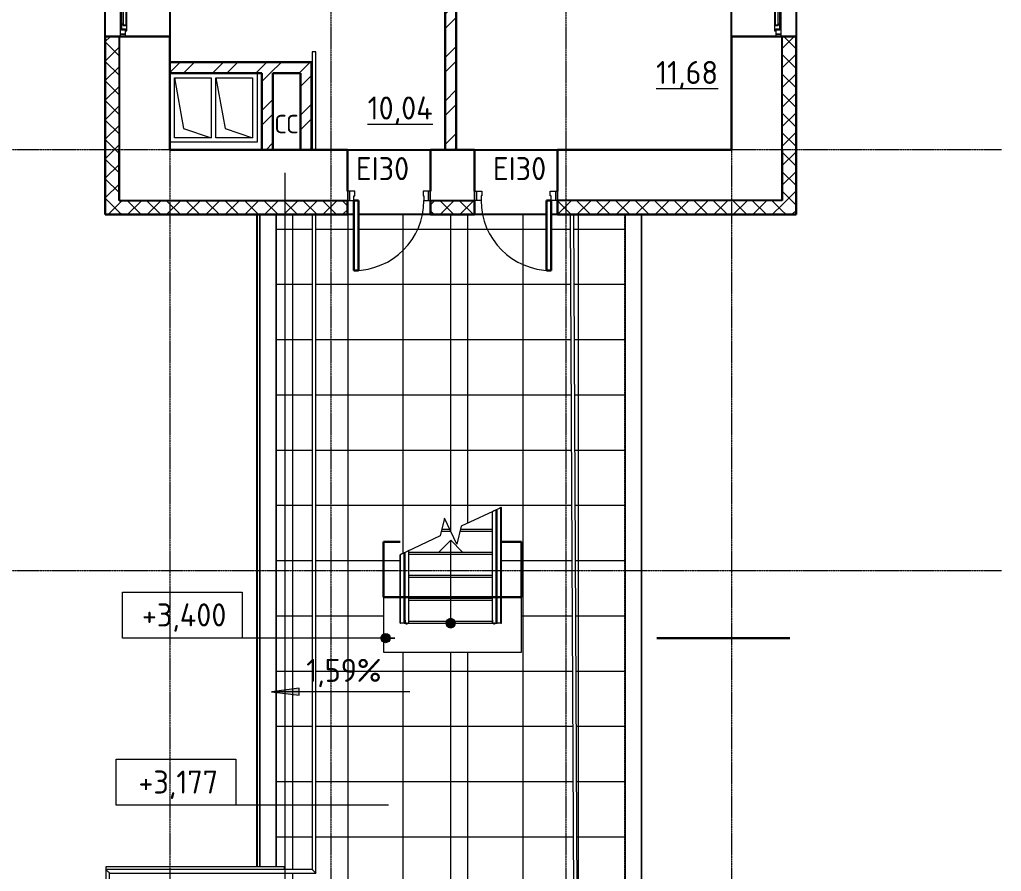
# Model space of a CAD drawing. Header units: millimetres. Extents: x -695119 to 412940, y -249585 to 622758.
# Drawn here: x 87001 to 97660, y 539993 to 549242 of the extents above; entities that cross this region are included whole.
import ezdxf

# ---------------------------------------------------------------- set-up
doc = ezdxf.new("R2010")
doc.units = ezdxf.units.MM
doc.linetypes.add('ADSK_Линия сетки', pattern=[25, 20, -2.5, 0, -2.5])
for name, color, linetype, lineweight in [('Балясины', 7, 'Continuous', 9), ('Высотные отметки', 7, 'Continuous', 9), ('Двери', 8, 'Continuous', 9), ('Желоба', 8, 'Continuous', 9), ('Каркас_Импост', 8, 'Continuous', 9), ('Крыши', 7, 'Continuous', 9), ('Лестницы', 8, 'Continuous', 9), ('Линии', 7, 'Continuous', 9), ('Марки помещений', 8, 'Continuous', 20), ('Монтажный зазор', 8, 'Continuous', 9), ('Ограждение', 8, 'Continuous', 9), ('Окна', 252, 'Continuous', 9), ('Оси', 252, 'Continuous', 9), ('Остекление', 8, 'Continuous', 9), ('Панель', 252, 'Continuous', 30), ('Перекрытия', 7, 'Continuous', 18), ('Поручни', 8, 'Continuous', 9), ('Стены разрез', 7, 'Continuous', 30), ('Стены штриховка', 7, 'Continuous', 9), ('Стрелки вверх', 7, 'Continuous', 18), ('Текстовые примечания', 7, 'Continuous', 9), ('Типовые аннотации', 8, 'Continuous', 18), ('Тонкие линии', 7, 'Continuous', 18), ('Уклоны в точках', 7, 'Continuous', 9), ('Штриховка поверхностей', 7, 'Continuous', 9)]:
    doc.layers.add(name, color=color, linetype=linetype, lineweight=lineweight)
doc.layers.add('Стены', color=194, linetype='Continuous')
doc.styles.add('GOST Common_1', font='', dxfattribs={"height": 250})
doc.styles.add('GOST Common_3', font='', dxfattribs={"height": 3.5})
doc.styles.get('GOST Common_1').set_extended_font_data('GOST type B')
doc.styles.get('GOST Common_3').set_extended_font_data('GOST type B')
pattern_1 = [(45, (91217.38, 536167.97), (-235.732, 235.732), []), (45, (91374.53, 536167.97), (-235.732, 235.732), [])]
pattern_2 = [(0, (91217.38, 536167.97), (406.4, 101.6), [33.528, -271.272, 33.528, -271.272, -1625.6]), (0, (91217.38, 536167.97), (406.4, 101.6), [-609.6, 33.528, -576.072, 33.528, -271.272, -711.2]), (0, (91217.38, 536167.97), (406.4, 101.6), [-1524, 33.528, -169.672, 33.528, -474.472]), (120, (91369.78, 536218.77), (-291.1882, 301.1527), [33.528, -271.272, 33.528, -271.272, -1625.6]), (120, (91369.78, 536218.77), (-291.1882, 301.1527), [-609.6, 33.528, -576.072, 33.528, -271.272, -711.2]), (120, (91369.78, 536218.77), (-291.1882, 301.1527), [-1524, 33.528, -169.672, 33.528, -474.472]), (240, (91420.58, 536421.97), (-115.2118, -402.7527), [33.528, -271.272, 33.528, -271.272, -1625.6]), (240, (91420.58, 536421.97), (-115.2118, -402.7527), [-609.6, 33.528, -576.072, 33.528, -271.272, -711.2]), (240, (91420.58, 536421.97), (-115.2118, -402.7527), [-1524, 33.528, -169.672, 33.528, -474.472])]
pattern_3 = [(45, (91217.38, 536167.97), (-106.066, 106.066), []), (135, (91217.38, 536167.97), (-106.066, -106.066), [])]

# ---------------------------------------------------------------- blocks, each defined once
blk = doc.blocks.new('BIMLIB_Окно_Двустворчатое_VEKA_ГОСТ30674 - Ж_ОК-12_1600х1330-3838435-План 2 этажа смеж')
at = {"layer": 'Каркас_Импост', "lineweight": 18}
for p, q in [((-581, 265), (-640, 265)), ((-640, 265), (-640, 207)), ((-594, 207), (-594, 248)), ((-594, 248), (-582, 248)), ((-582, 248), (-582, 207)), ((-532, 248), (-582, 248)), ((-576, 248), (-581, 265)), ((-545, 199), (-545, 231)), ((-545, 231), (-527, 231)), ((-527, 231), (-532, 248)), ((-85, 248), (-90, 231)), ((-90, 231), (-72, 231)), ((-35, 248), (-85, 248)), ((-72, 231), (-72, 199)), ((-36, 265), (-41, 248)), ((36, 265), (-36, 265)), ((-35, 207), (-35, 248)), ((-35, 248), (-23, 248)), ((-23, 248), (-23, 207)), ((23, 207), (23, 248)), ((23, 248), (35, 248)), ((35, 248), (35, 207)), ((85, 248), (35, 248)), ((41, 248), (36, 265)), ((72, 199), (72, 231)), ((72, 231), (90, 231)), ((90, 231), (85, 248)), ((532, 248), (527, 231)), ((527, 231), (545, 231)), ((582, 248), (532, 248)), ((545, 231), (545, 199)), ((581, 265), (576, 248)), ((640, 265), (581, 265)), ((582, 207), (582, 248)), ((582, 248), (594, 248)), ((594, 248), (594, 207)), ((640, 207), (640, 265)), ((-640, 207), (-602, 207)), ((-582, 207), (-602, 207)), ((-602, 207), (-602, 190)), ((-602, 190), (-546, 190)), ((-546, 190), (-545, 191)), ((-527, 199), (-545, 199)), ((-545, 191), (-544, 190)), ((-544, 190), (-529, 190)), ((-529, 190), (-527, 199)), ((-72, 199), (-90, 199)), ((-90, 199), (-88, 190)), ((-88, 190), (-73, 190)), ((-73, 190), (-72, 191)), ((-72, 191), (-71, 190)), ((-71, 190), (-15, 190)), ((-15, 207), (-35, 207)), ((-15, 190), (-15, 207)), ((-15, 207), (15, 207)), ((35, 207), (15, 207)), ((15, 207), (15, 190)), ((15, 190), (71, 190)), ((71, 190), (72, 191)), ((90, 199), (72, 199)), ((72, 191), (73, 190)), ((73, 190), (88, 190)), ((88, 190), (90, 199)), ((545, 199), (527, 199)), ((527, 199), (529, 190)), ((529, 190), (544, 190)), ((544, 190), (545, 191)), ((545, 191), (546, 190)), ((546, 190), (602, 190)), ((602, 207), (582, 207)), ((602, 190), (602, 207)), ((602, 207), (640, 207))]:
    blk.add_line(p, q, dxfattribs=at)
at = {"layer": 'Каркас_Импост'}
for p, q in [((-36, 265), (-581, 265)), ((-85, 248), (-532, 248)), ((581, 265), (36, 265)), ((532, 248), (85, 248)), ((-546, 190), (-544, 190)), ((-529, 190), (-88, 190)), ((-73, 190), (-71, 190)), ((71, 190), (73, 190)), ((88, 190), (529, 190)), ((544, 190), (546, 190))]:
    blk.add_line(p, q, dxfattribs=at)
at = {"layer": 'Окна'}
for p, q in [((-640, 265), (-665, 265)), ((-640, 207), (-640, 265)), ((665, 265), (640, 265)), ((640, 265), (640, 207)), ((-665, 207), (-640, 207)), ((640, 207), (665, 207))]:
    blk.add_line(p, q, dxfattribs=at)
at = {"layer": 'Остекление'}
for p, q in [((-542, 231), (-545, 231)), ((-545, 231), (-545, 199)), ((-75, 231), (-542, 231)), ((-542, 231), (-542, 199)), ((-542, 199), (-542, 231)), ((-75, 199), (-75, 231)), ((-75, 231), (-75, 199)), ((-72, 231), (-75, 231)), ((-72, 199), (-72, 231)), ((75, 231), (72, 231)), ((72, 231), (72, 199)), ((542, 231), (75, 231)), ((75, 231), (75, 199)), ((75, 199), (75, 231)), ((542, 199), (542, 231)), ((542, 231), (542, 199)), ((545, 231), (542, 231)), ((545, 199), (545, 231)), ((-545, 199), (-542, 199)), ((-542, 199), (-75, 199)), ((-75, 199), (-72, 199)), ((72, 199), (75, 199)), ((75, 199), (542, 199)), ((542, 199), (545, 199))]:
    blk.add_line(p, q, dxfattribs=at)
blk = doc.blocks.new('AC_Дверь_Однопольная_Деревянная - Ш_900х2400h Л-1452977-План 2 этажа смеж')
at = {"layer": 'Каркас_Импост'}
for p, q in [((-380, 275), (-430, 275)), ((-430, 275), (-430, 175)), ((-380, 225), (-380, 275)), ((-370, 225), (-380, 225)), ((-370, 175), (-370, 225)), ((380, 225), (370, 225)), ((370, 225), (370, 175)), ((430, 275), (380, 275)), ((380, 275), (380, 225)), ((430, 175), (430, 275)), ((-430, 175), (-370, 175)), ((370, 175), (430, 175))]:
    blk.add_line(p, q, dxfattribs=at)
at = {"layer": 'Монтажный зазор'}
for p, q in [((-430, 275), (-450, 275)), ((-450, 275), (-450, 175)), ((-430, 175), (-430, 275)), ((450, 275), (430, 275)), ((430, 275), (430, 175)), ((450, 175), (450, 275)), ((-450, 175), (-430, 175)), ((430, 175), (450, 175))]:
    blk.add_line(p, q, dxfattribs=at)
at = {"layer": 'Панель'}
for p, q in [((380, 1035), (330, 1035)), ((330, 1035), (330, 275)), ((380, 275), (380, 1035)), ((330, 275), (380, 275))]:
    blk.add_line(p, q, dxfattribs=at)
at = {"layer": 'Панель', "lineweight": 9}
blk.add_arc((380, 275), 760, 90, 180, dxfattribs=at)
blk = doc.blocks.new('AC_Дверь_Однопольная_Деревянная - Ш_900х2400h Пр-1453078-План 2 этажа смеж')
at = {"layer": 'Каркас_Импост'}
for p, q in [((-430, 275), (-380, 275)), ((-430, 175), (-430, 275)), ((-380, 275), (-380, 225)), ((-380, 225), (-370, 225)), ((-370, 225), (-370, 175)), ((370, 225), (380, 225)), ((370, 175), (370, 225)), ((380, 275), (430, 275)), ((380, 225), (380, 275)), ((430, 275), (430, 175)), ((-370, 175), (-430, 175)), ((430, 175), (370, 175))]:
    blk.add_line(p, q, dxfattribs=at)
at = {"layer": 'Монтажный зазор'}
for p, q in [((-450, 275), (-430, 275)), ((-450, 175), (-450, 275)), ((-430, 275), (-430, 175)), ((430, 275), (450, 275)), ((430, 175), (430, 275)), ((450, 275), (450, 175)), ((-430, 175), (-450, 175)), ((450, 175), (430, 175))]:
    blk.add_line(p, q, dxfattribs=at)
at = {"layer": 'Панель'}
for p, q in [((-380, 1035), (-330, 1035)), ((-380, 275), (-380, 1035)), ((-330, 1035), (-330, 275)), ((-330, 275), (-380, 275))]:
    blk.add_line(p, q, dxfattribs=at)
at = {"layer": 'Панель', "lineweight": 9}
blk.add_arc((-380, 275), 760, 0, 90, dxfattribs=at)
blk = doc.blocks.new('Ограждение - Ограждение-2058255-План 2 этажа смеж')
at = {"layer": 'Поручни'}
for p, q in [((1009, 7775), (969, 7756)), ((1009, 7775), (969, 7756)), ((969, 6520), (969, 7756)), ((1009, 6520), (1009, 7775)), ((1009, 6520), (969, 6520))]:
    blk.add_line(p, q, dxfattribs=at)
blk = doc.blocks.new('Ограждение - Ограждение-2058259-План 2 этажа смеж')
at = {"layer": 'Поручни'}
for p, q in [((-41, 7285), (-81, 7266)), ((-41, 7285), (-81, 7266)), ((-81, 6520), (-81, 7266)), ((-41, 6520), (-41, 7285)), ((-41, 6520), (-81, 6520))]:
    blk.add_line(p, q, dxfattribs=at)
blk = doc.blocks.new('Тип верхнего поручня - Верхний поручень_Внутренний_-2058265-План 2 этажа смеж')
at = {"layer": 'Ограждение'}
for p, q in [((919, 6552), (919, 6520)), ((939, 6520), (937, 6521)), ((939, 6520), (937, 6520)), ((939, 6520), (942, 6521)), ((941, 6520), (939, 6520)), ((959, 6520), (959, 6552))]:
    blk.add_line(p, q, dxfattribs=at)
blk = doc.blocks.new('Тип верхнего поручня - D40-16087-План 2 этажа смеж')
at = {"layer": 'Ограждение', "flags": 128}
for points in [[(920, 6529), (920, 6528), (920, 6527), (921, 6525), (921, 6524), (922, 6523), (922, 6522), (923, 6522), (923, 6521), (924, 6520), (925, 6519), (925, 6519), (926, 6518), (927, 6517), (927, 6517), (928, 6516), (928, 6516), (929, 6516), (930, 6515), (930, 6515), (931, 6515), (931, 6514), (932, 6514), (933, 6514), (933, 6514), (934, 6514), (934, 6513), (935, 6513), (935, 6513), (936, 6513), (936, 6513), (937, 6513), (937, 6513), (938, 6513), (938, 6513), (939, 6513), (939, 6513), (939, 6513)], [(959, 6529), (959, 6528), (958, 6527), (958, 6525), (958, 6524), (957, 6523), (957, 6522), (956, 6522), (955, 6521), (955, 6520), (954, 6519), (954, 6519), (953, 6518), (952, 6517), (952, 6517), (951, 6516), (950, 6516), (950, 6516), (949, 6515), (949, 6515), (948, 6515), (947, 6514), (947, 6514), (946, 6514), (946, 6514), (945, 6514), (945, 6513), (944, 6513), (944, 6513), (943, 6513), (943, 6513), (942, 6513), (942, 6513), (941, 6513), (941, 6513), (940, 6513), (940, 6513), (939, 6513)]]:
    blk.add_lwpolyline(points, dxfattribs=at)
blk = doc.blocks.new('Тип верхнего поручня - Верхний поручень_Внутренний_-V54-План 2 этажа смеж')
at = {"layer": 'Ограждение'}
for p, q in [((959, 7751), (919, 7733)), ((919, 6520), (919, 7733)), ((959, 6520), (959, 7751)), ((919, 6520), (959, 6520))]:
    blk.add_line(p, q, dxfattribs=at)
blk = doc.blocks.new('Тип верхнего поручня - Верхний поручень_Внутренний_-2058277-План 2 этажа смеж')
at = {"layer": 'Ограждение'}
for p, q in [((-31, 6552), (-31, 6520)), ((-11, 6520), (-14, 6521)), ((-11, 6520), (-14, 6520)), ((-11, 6520), (-9, 6521)), ((-10, 6520), (-11, 6520)), ((9, 6520), (9, 6552))]:
    blk.add_line(p, q, dxfattribs=at)
blk = doc.blocks.new('Тип верхнего поручня - Верхний поручень_Внутренний_-V55-План 2 этажа смеж')
at = {"layer": 'Ограждение'}
for p, q in [((9, 7308), (-31, 7289)), ((-31, 6520), (-31, 7289)), ((9, 6520), (9, 7308)), ((-31, 6520), (9, 6520))]:
    blk.add_line(p, q, dxfattribs=at)
blk = doc.blocks.new('Ограждение - Ограждение-3902242-План 2 этажа смеж')
at = {"layer": 'Поручни'}
for p, q in [((-1039, 12725), (-1039, 11660)), ((-999, 12725), (-1039, 12725)), ((-999, 11660), (-999, 12725)), ((-1039, 10958), (-1039, 3845)), ((-999, 3805), (-999, 10958)), ((-3279, 3845), (-3279, 2127)), ((-1039, 3845), (-3279, 3845)), ((-3239, 2127), (-3239, 3805)), ((-3239, 3805), (-999, 3805)), ((-3279, 2127), (-3239, 2127))]:
    blk.add_line(p, q, dxfattribs=at)
at = {"layer": 'Поручни', "flags": 128}
for points in [[(-3279, 3845), (-3278, 3844), (-3276, 3842), (-3273, 3839), (-3269, 3835), (-3264, 3830), (-3259, 3825), (-3254, 3820), (-3249, 3815), (-3245, 3811), (-3241, 3808), (-3239, 3806), (-3239, 3805)], [(-3239, 3805), (-3239, 3806), (-3241, 3808), (-3245, 3811), (-3249, 3815), (-3254, 3820), (-3259, 3825), (-3264, 3830), (-3269, 3835), (-3273, 3839), (-3276, 3842), (-3278, 3844), (-3279, 3845)], [(-1039, 3845), (-1038, 3844), (-1036, 3842), (-1033, 3839), (-1029, 3835), (-1024, 3830), (-1019, 3825), (-1014, 3820), (-1009, 3815), (-1005, 3811), (-1001, 3808), (-999, 3806), (-999, 3805)], [(-999, 3805), (-999, 3806), (-1001, 3808), (-1005, 3811), (-1009, 3815), (-1014, 3820), (-1019, 3825), (-1024, 3830), (-1029, 3835), (-1033, 3839), (-1036, 3842), (-1038, 3844), (-1039, 3845)]]:
    blk.add_lwpolyline(points, dxfattribs=at)
blk = doc.blocks.new('Ограждение - Ограждение-3902411-План 2 этажа смеж')
at = {"layer": 'Поручни'}
for p, q in [((1762, 10958), (1840, -4731)), ((1880, -4731), (1802, 10958)), ((1840, -4731), (1880, -4731))]:
    blk.add_line(p, q, dxfattribs=at)
blk = doc.blocks.new('Высотные отметки - Рамка-12095-План 2 этажа смеж')
at = {"layer": 'Типовые аннотации', "lineweight": 20}
for p, q in [((-6.5, 0), (-6.5, 5)), ((-6.5, 5), (6.5, 5)), ((6.5, 5), (6.5, 0)), ((6.5, 0), (-6.5, 0))]:
    blk.add_line(p, q, dxfattribs=at)

msp = doc.modelspace()

# ---------------------------------------------------------------- hatches: boundary and pattern name
at = {"layer": 'Высотные отметки'}
h = msp.add_hatch(color=256, dxfattribs=at)
edge = h.paths.add_edge_path()
edge.add_arc((90974.598, 542526.169), 50, 0, 360)
at = {"layer": 'Стены разрез', "lineweight": 9}
h = msp.add_hatch(dxfattribs=at)
h.set_pattern_fill('FP_1', color=256, style=0, pattern_type=2)
h.set_pattern_definition(pattern_1)
h.paths.add_polyline_path([(91741.401, 547828.241), (91741.401, 553528.241), (91621.401, 553528.241), (91621.401, 547828.241)])
h = msp.add_hatch(dxfattribs=at)
h.set_pattern_fill('FP_7', color=256, style=0, pattern_type=2)
h.set_pattern_definition(pattern_3)
h.paths.add_polyline_path([(87931.401, 547128.241), (88081.401, 547128.241), (88081.401, 549058.241), (88005.401, 549058.241), (88005.401, 549056.241), (87931.401, 549056.241), (87931.401, 548608.579)])
h.paths.add_polyline_path([(88081.401, 550388.241), (88081.401, 550978.241), (87931.401, 550978.241), (87931.401, 550390.241), (88005.401, 550390.241), (88005.401, 550388.241)])
h = msp.add_hatch(dxfattribs=at)
h.set_pattern_fill('FP_4', color=256, style=0, pattern_type=2)
h.set_pattern_definition(pattern_2)
h.paths.add_polyline_path([(87931.401, 547128.241), (87931.401, 549056.241), (88005.401, 549056.241), (88005.401, 549058.241), (87929.401, 549058.241), (87929.401, 547128.241)])
h.paths.add_polyline_path([(87929.401, 550388.241), (88005.401, 550388.241), (88005.401, 550390.241), (87931.401, 550390.241), (87931.401, 550828.241), (87929.401, 550826.241)])
h = msp.add_hatch(dxfattribs=at)
h.set_pattern_fill('FP_7', color=256, style=0, pattern_type=2)
h.set_pattern_definition(pattern_3)
h.paths.add_polyline_path([(95431.401, 547128.241), (95431.401, 549056.241), (95357.401, 549056.241), (95357.401, 549058.241), (95281.401, 549058.241), (95281.401, 547128.241), (95386.548, 547128.241)])
h.paths.add_polyline_path([(95357.401, 550388.241), (95357.401, 550390.241), (95431.401, 550390.241), (95431.401, 550828.241), (95281.401, 550828.241), (95281.401, 550388.241)])
h = msp.add_hatch(dxfattribs=at)
h.set_pattern_fill('FP_4', color=256, style=0, pattern_type=2)
h.set_pattern_definition(pattern_2)
h.paths.add_polyline_path([(95433.401, 547128.241), (95433.401, 549058.241), (95357.401, 549058.241), (95357.401, 549056.241), (95431.401, 549056.241), (95431.401, 547128.241)])
h.paths.add_polyline_path([(95433.401, 550388.241), (95433.401, 550826.241), (95431.401, 550826.241), (95431.401, 550390.241), (95357.401, 550390.241), (95357.401, 550388.241), (95386.548, 550388.241)])
h = msp.add_hatch(dxfattribs=at)
h.set_pattern_fill('FP_1', color=256, style=0, pattern_type=2)
h.set_pattern_definition(pattern_1)
h.paths.add_polyline_path([(88631.401, 548660.241), (89691.401, 548660.241), (89691.401, 548780.241), (88631.401, 548780.241)])
h = msp.add_hatch(dxfattribs=at)
h.set_pattern_fill('FP_1', color=256, style=0, pattern_type=2)
h.set_pattern_definition(pattern_1)
h.paths.add_polyline_path([(90171.401, 548660.241), (90171.401, 548780.241), (89691.401, 548780.241), (89691.401, 548660.241), (90051.401, 548660.241)])
h = msp.add_hatch(dxfattribs=at)
h.set_pattern_fill('FP_1', color=256, style=0, pattern_type=2)
h.set_pattern_definition(pattern_1)
h.paths.add_polyline_path([(89751.401, 547828.241), (89751.401, 548660.241), (89631.401, 548660.241), (89631.401, 547828.241)])
h = msp.add_hatch(dxfattribs=at)
h.set_pattern_fill('FP_1', color=256, style=0, pattern_type=2)
h.set_pattern_definition(pattern_1)
h.paths.add_polyline_path([(90051.401, 547828.241), (90171.401, 547828.241), (90171.401, 548660.241), (90051.401, 548660.241), (90051.401, 548608.579)])
h = msp.add_hatch(dxfattribs=at)
h.set_pattern_fill('FP_4', color=256, style=0, pattern_type=2)
h.set_pattern_definition(pattern_2)
h.paths.add_polyline_path([(92841.401, 547126.241), (95431.401, 547126.241), (95431.401, 547128.241), (92843.401, 547128.241), (92843.401, 547278.241), (92841.401, 547278.241)])
h.paths.add_polyline_path([(91461.401, 547126.241), (91941.401, 547126.241), (91941.401, 547278.241), (91939.401, 547278.241), (91939.401, 547128.241), (91463.401, 547128.241), (91463.401, 547278.241), (91461.401, 547278.241)])
h.paths.add_polyline_path([(88440.264, 547126.241), (90561.401, 547126.241), (90561.401, 547278.241), (90559.401, 547278.241), (90559.401, 547128.241), (87931.401, 547128.241), (87931.401, 547126.241), (88081.401, 547126.241)])
h = msp.add_hatch(dxfattribs=at)
h.set_pattern_fill('FP_7', color=256, style=0, pattern_type=2)
h.set_pattern_definition(pattern_3)
h.paths.add_polyline_path([(95281.401, 547128.241), (95281.401, 547278.241), (92843.401, 547278.241), (92843.401, 547128.241), (93997.291, 547128.241)])
h.paths.add_polyline_path([(91939.401, 547128.241), (91939.401, 547278.241), (91463.401, 547278.241), (91463.401, 547128.241)])
h.paths.add_polyline_path([(90559.401, 547128.241), (90559.401, 547278.241), (88081.401, 547278.241), (88081.401, 547128.241), (90524.149, 547128.241)])
at = {"layer": 'Стрелки вверх'}
h = msp.add_hatch(color=256, dxfattribs=at)
edge = h.paths.add_edge_path()
edge.add_arc((91681.403, 542688.241), 50, 0, 360)
msp.add_hatch(color=256, dxfattribs=at).paths.add_polyline_path([(91681.403, 542638.241), (91708.435, 542646.178), (91726.885, 542667.47), (91730.894, 542695.357), (91719.191, 542720.984), (91695.49, 542736.215), (91667.316, 542736.215), (91643.616, 542720.984), (91631.912, 542695.357), (91635.921, 542667.47), (91654.371, 542646.178)])
at = {"layer": 'Уклоны в точках'}
msp.add_hatch(color=256, dxfattribs=at).paths.add_polyline_path([(89737.779, 541944.076), (90037.779, 541904.58), (90037.779, 541983.571)])
at = {"layer": 'Штриховка поверхностей'}
h = msp.add_hatch(dxfattribs=at)
h.set_pattern_fill('FP_8', color=256, style=0, pattern_type=2)
h.set_pattern_definition([(180, (89610.403, 539278.24), (-2e-15, -20), []), (270, (89610.403, 539278.24), (20, 1e-15), [])])
h.paths.add_polyline_path([(89609.403, 531435.241), (89611.403, 531435.241), (89611.403, 538294.889), (89609.403, 538294.889), (89609.403, 531683.355)])
h.paths.add_polyline_path([(89609.403, 540042.889), (89611.403, 540042.889), (89611.403, 547126.241), (89609.403, 547126.241), (89609.403, 540289.402)])
h = msp.add_hatch(dxfattribs=at)
h.set_pattern_fill('FP_9', color=256, style=0, pattern_type=2)
h.set_pattern_definition([(180, (89788.403, 539278.24), (-2e-15, -20), []), (270, (89788.403, 539278.24), (20, 1e-15), [])])
h.paths.add_polyline_path([(89787.403, 531435.241), (89789.403, 531435.241), (89789.403, 538294.889), (89787.403, 538294.889), (89787.403, 531683.355)])
h.paths.add_polyline_path([(89787.403, 540042.889), (89789.403, 540042.889), (89789.403, 547126.241), (89787.403, 547126.241), (89787.403, 540289.402)])
at = {"layer": 'Штриховка поверхностей', "true_color": 0xcacaca}
h = msp.add_hatch(dxfattribs=at)
h.set_pattern_fill('FP_5', color=9, style=0, pattern_type=2)
h.set_pattern_definition([(270, (91166.96, 536168), (599.925, 4e-14), []), (0, (91166.96, 536168), (0, 600), [])])
h.paths.add_polyline_path([(91681.403, 531430.241), (91681.403, 542371.827), (90951.401, 542371.827), (90951.401, 542971.827), (91131.403, 542971.827), (91131.403, 543431.772), (91568.115, 543635.414), (91615.369, 543829.851), (91681.403, 543688.241), (91681.403, 547126.241), (90681.401, 547126.241), (90681.401, 546518.241), (90631.401, 546518.241), (90631.401, 547126.241), (90218.568, 547126.241), (90217.887, 539972.889), (89878.566, 539972.889), (89878.566, 538354.367), (90218.568, 538353.685), (90218.568, 531435.241), (90232.19, 531435.241), (90232.19, 531430.241), (91218.778, 531430.241)])
h.paths.add_polyline_path([(89829.521, 531435.241), (90178.568, 531435.241), (90178.568, 538314.367), (89878.566, 538314.367), (89878.566, 538294.889), (89789.403, 538294.889), (89789.403, 531435.241)])
h.paths.add_polyline_path([(90178.568, 540012.889), (90178.568, 547126.241), (89789.403, 547126.241), (89789.403, 540042.889), (89878.566, 540042.889), (89878.566, 540012.889)])
h = msp.add_hatch(dxfattribs=at)
h.set_pattern_fill('FP_6', color=9, style=0, pattern_type=2)
h.set_pattern_definition([(90, (91268.03, 536168), (-599.925, 4e-14), []), (180, (91268.03, 536168), (-7e-14, -600), [])])
h.paths.add_polyline_path([(91681.403, 531430.241), (92471.401, 531430.241), (92471.401, 531435.241), (93083.523, 531435.241), (93083.523, 531430.241), (93573.403, 531430.241), (93573.403, 547126.241), (93019.628, 547126.241), (93097.096, 531437.302), (93057.777, 531437.302), (92979.596, 547126.241), (92771.401, 547126.241), (92771.401, 546518.241), (92721.401, 546518.241), (92721.401, 547126.241), (91681.403, 547126.241), (91681.403, 543688.241), (91747.437, 543546.63), (91794.692, 543741.068), (92231.403, 543944.71), (92231.403, 542971.827), (92451.401, 542971.827), (92451.401, 542371.827), (91681.403, 542371.827), (91681.403, 532543.96)])
at = {"layer": 'Штриховка поверхностей'}
h = msp.add_hatch(dxfattribs=at)
h.set_pattern_fill('FP_11', color=256, style=0, pattern_type=2)
h.set_pattern_definition([(180, (93574.403, 539278.24), (-2e-15, -20), []), (270, (93574.403, 539278.24), (20, 1e-15), [])])
h.paths.add_polyline_path([(93573.403, 531430.241), (93575.403, 531430.241), (93575.403, 534136.241), (93573.403, 534136.241), (93573.403, 531970.224)])
h.paths.add_polyline_path([(93573.403, 536430.241), (93575.403, 536430.241), (93575.403, 547126.241), (93573.403, 547126.241), (93573.403, 536560.115)])
h = msp.add_hatch(dxfattribs=at)
h.set_pattern_fill('FP_10', color=256, style=0, pattern_type=2)
h.set_pattern_definition([(180, (93752.403, 539278.24), (-2e-15, -20), []), (270, (93752.403, 539278.24), (20, 1e-15), [])])
h.paths.add_polyline_path([(93751.403, 531430.241), (93753.403, 531430.241), (93753.403, 534136.241), (93751.403, 534136.241), (93751.403, 531970.224)])
h.paths.add_polyline_path([(93751.403, 536430.241), (93753.403, 536430.241), (93753.403, 547126.241), (93751.403, 547126.241), (93751.403, 536560.115)])

# ---------------------------------------------------------------- linework, layer by layer
at = {"lineweight": 18}
for p, q in [((89581.401, 548660.241), (89581.401, 547910.241)), ((88681.401, 547960.241), (88681.401, 548610.241)), ((88681.401, 548610.241), (89081.401, 548610.241)), ((88681.401, 548610.241), (88781.401, 548060.241)), ((89081.401, 548610.241), (89081.401, 547960.241)), ((89131.401, 547960.241), (89131.401, 548610.241)), ((89131.401, 548610.241), (89531.401, 548610.241)), ((89131.401, 548610.241), (89231.401, 548060.241)), ((89531.401, 548610.241), (89531.401, 547960.241)), ((88781.401, 548060.241), (89081.401, 547960.241)), ((89231.401, 548060.241), (89531.401, 547960.241)), ((89581.401, 547910.241), (88631.401, 547910.241)), ((89081.401, 547960.241), (88681.401, 547960.241)), ((89531.401, 547960.241), (89131.401, 547960.241))]:
    msp.add_line(p, q, dxfattribs=at)
at = {"layer": 'Высотные отметки', "lineweight": 20}
for p, q in [((91075.467, 542526.169), (88768.959, 542526.169)), ((90974.598, 542526.169), (91075.467, 542526.169)), ((91004.975, 540710.86), (88698.467, 540710.86))]:
    msp.add_line(p, q, dxfattribs=at)
at = {"layer": 'Высотные отметки'}
msp.add_circle((90974.598, 542526.169), 50, dxfattribs=at)
at = {"layer": 'Желоба'}
for p, q in [((89609.403, 547126.241), (89609.403, 540042.889)), ((89611.403, 540042.889), (89611.403, 547126.241)), ((89787.403, 540042.889), (89787.403, 547126.241)), ((93575.403, 547126.241), (93575.403, 536430.241)), ((93751.403, 547126.241), (93751.403, 536430.241)), ((93753.403, 536430.241), (93753.403, 547126.241))]:
    msp.add_line(p, q, dxfattribs=at)
at = {"layer": 'Крыши'}
for p, q in [((89789.403, 540042.889), (89789.403, 547126.241)), ((91681.403, 543688.241), (91681.403, 547126.241)), ((93573.403, 547126.241), (93573.403, 531430.241)), ((91681.403, 531430.241), (91681.403, 542371.827))]:
    msp.add_line(p, q, dxfattribs=at)
at = {"layer": 'Лестницы'}
for p, q in [((92231.403, 543944.71), (91794.692, 543741.068)), ((92231.403, 542688.241), (92231.403, 543944.71)), ((91615.369, 543829.851), (91568.115, 543635.414)), ((91747.437, 543546.63), (91615.369, 543829.851)), ((92181.403, 543688.241), (92181.403, 543921.395)), ((91794.692, 543741.068), (91747.437, 543546.63)), ((91568.115, 543635.414), (91131.403, 543431.772)), ((91580.953, 543688.241), (91681.403, 543688.241)), ((91585.814, 543708.241), (91672.077, 543708.241)), ((91781.853, 543688.241), (92136.803, 543688.241)), ((91786.713, 543708.241), (92136.803, 543708.241)), ((92176.803, 543708.241), (92181.403, 543708.241)), ((92176.803, 543688.241), (92181.403, 543688.241)), ((92181.403, 543438.241), (92181.403, 543688.241)), ((91131.403, 542688.241), (91131.403, 543431.772)), ((91181.403, 543438.241), (91181.403, 543455.087)), ((91181.403, 543188.241), (91181.403, 543438.241)), ((91181.403, 543438.241), (91186.003, 543438.241)), ((91226.003, 543458.241), (92136.803, 543458.241)), ((91226.003, 543438.241), (92136.803, 543438.241)), ((92176.803, 543458.241), (92181.403, 543458.241)), ((92176.803, 543438.241), (92181.403, 543438.241)), ((92181.403, 543188.241), (92181.403, 543438.241)), ((91181.403, 543208.241), (91186.003, 543208.241)), ((91181.403, 542938.241), (91181.403, 543188.241)), ((91181.403, 543188.241), (91186.003, 543188.241)), ((91226.003, 543208.241), (92136.803, 543208.241)), ((91226.003, 543188.241), (92136.803, 543188.241)), ((92176.803, 543208.241), (92181.403, 543208.241)), ((92176.803, 543188.241), (92181.403, 543188.241)), ((92181.403, 542938.241), (92181.403, 543188.241)), ((91181.403, 542958.241), (91186.003, 542958.241)), ((91181.403, 542688.241), (91181.403, 542938.241)), ((91181.403, 542938.241), (91186.003, 542938.241)), ((91226.003, 542958.241), (92136.803, 542958.241)), ((91226.003, 542938.241), (92136.803, 542938.241)), ((92176.803, 542958.241), (92181.403, 542958.241)), ((92176.803, 542938.241), (92181.403, 542938.241)), ((92181.403, 542688.241), (92181.403, 542938.241)), ((91131.403, 542688.241), (91136.003, 542688.241)), ((91176.003, 542688.241), (91181.403, 542688.241)), ((91181.403, 542708.241), (91186.003, 542708.241)), ((91181.403, 542688.241), (91186.003, 542688.241)), ((91226.003, 542708.241), (92136.803, 542708.241)), ((91226.003, 542688.241), (92136.803, 542688.241)), ((92176.803, 542708.241), (92181.403, 542708.241)), ((92176.803, 542688.241), (92181.403, 542688.241)), ((92181.403, 542688.241), (92186.803, 542688.241)), ((92226.803, 542688.241), (92231.403, 542688.241))]:
    msp.add_line(p, q, dxfattribs=at)
at = {"layer": 'Линии', "lineweight": 30}
for p, q in [((90951.401, 543571.827), (90951.401, 542971.827)), ((90951.401, 543571.827), (91131.403, 543571.827)), ((92451.401, 543571.827), (92226.003, 543571.827)), ((92451.401, 542971.827), (92451.401, 543571.827)), ((90951.401, 542971.827), (92451.401, 542971.827)), ((95363.901, 542526.241), (93921.401, 542526.241))]:
    msp.add_line(p, q, dxfattribs=at)
at = {"layer": 'Оси', "linetype": 'ADSK_Линия сетки'}
for p, q in [((88631.401, 569901.977), (88631.401, 503632.555)), ((90381.401, 569901.977), (90381.401, 503632.555)), ((92931.401, 569901.977), (92931.401, 503632.555)), ((94731.401, 569901.977), (94731.401, 503632.555)), ((97660.397, 547828.241), (50771.339, 547828.241)), ((97660.397, 543258.241), (50771.339, 543258.241))]:
    msp.add_line(p, q, dxfattribs=at)
at = {"layer": 'Перекрытия', "color": 49, "true_color": 0x464646}
for p, q in [((89581.401, 548660.241), (89581.401, 547910.241)), ((89581.401, 547910.241), (88631.401, 547910.241)), ((91131.403, 542971.827), (90951.401, 542971.827)), ((90951.401, 542971.827), (90951.401, 542371.827)), ((92451.401, 542971.827), (92231.403, 542971.827)), ((92451.401, 542371.827), (92451.401, 542971.827)), ((90951.401, 542371.827), (92451.401, 542371.827)), ((89878.566, 540042.889), (87938.568, 540042.889)), ((87938.568, 540042.889), (87938.568, 540012.889)), ((89878.566, 540012.797), (89878.566, 540042.889))]:
    msp.add_line(p, q, dxfattribs=at)
at = {"layer": 'Стены'}
for p, q in [((87929.401, 549058.241), (87929.401, 550388.241)), ((88631.401, 550388.241), (88631.401, 549058.241)), ((94731.401, 549058.241), (94731.401, 550388.241)), ((95433.401, 550388.241), (95433.401, 549058.241)), ((88081.401, 549058.241), (88081.401, 547828.241)), ((95281.401, 547828.241), (95281.401, 549058.241)), ((90561.401, 547828.241), (91461.401, 547828.241)), ((91941.401, 547828.241), (92841.401, 547828.241)), ((88081.401, 547278.241), (90561.401, 547278.241)), ((91461.401, 547278.241), (91941.401, 547278.241)), ((95281.401, 547278.241), (92841.401, 547278.241)), ((89579.401, 540042.889), (89579.401, 547126.241)), ((90631.401, 547126.241), (90561.401, 547126.241)), ((91461.401, 547126.241), (90681.401, 547126.241)), ((92721.401, 547126.241), (91941.401, 547126.241)), ((92841.401, 547126.241), (92771.401, 547126.241))]:
    msp.add_line(p, q, dxfattribs=at)
at = {"layer": 'Стены разрез'}
for p, q in [((91621.401, 547828.241), (91621.401, 553528.241)), ((91741.401, 547828.241), (91741.401, 553528.241)), ((88631.401, 549058.241), (87929.401, 549058.241)), ((87929.401, 547126.241), (87929.401, 549058.241)), ((88631.401, 547828.241), (88631.401, 549058.241)), ((94731.401, 547828.241), (94731.401, 549058.241)), ((94731.401, 549058.241), (95433.401, 549058.241)), ((95433.401, 547126.241), (95433.401, 549058.241)), ((88631.401, 548780.241), (90171.401, 548780.241)), ((90171.401, 548780.241), (90171.401, 547828.241)), ((89631.401, 548660.241), (88631.401, 548660.241)), ((89631.401, 548660.241), (89631.401, 547828.241)), ((89751.401, 548660.241), (89751.401, 547828.241)), ((90051.401, 548660.241), (89751.401, 548660.241)), ((90051.401, 547828.241), (90051.401, 548660.241)), ((88081.401, 547278.241), (88081.401, 547828.241)), ((88631.401, 547828.241), (90561.401, 547828.241)), ((90561.401, 547378.241), (90561.401, 547828.241)), ((91461.401, 547828.241), (91941.401, 547828.241)), ((91461.401, 547378.241), (91461.401, 547828.241)), ((91941.401, 547378.241), (91941.401, 547828.241)), ((94731.401, 547828.241), (92841.401, 547828.241)), ((92841.401, 547378.241), (92841.401, 547828.241)), ((95281.401, 547278.241), (95281.401, 547828.241)), ((90561.401, 547126.241), (90561.401, 547278.241)), ((91461.401, 547126.241), (91461.401, 547278.241)), ((91941.401, 547126.241), (91941.401, 547278.241)), ((92841.401, 547126.241), (92841.401, 547278.241)), ((90561.401, 547126.241), (87929.401, 547126.241)), ((91461.401, 547126.241), (91941.401, 547126.241)), ((92841.401, 547126.241), (95433.401, 547126.241))]:
    msp.add_line(p, q, dxfattribs=at)
at = {"layer": 'Стены штриховка'}
for p, q in [((87931.401, 549056.241), (88005.401, 549056.241)), ((87931.401, 547126.241), (87931.401, 549056.241)), ((88005.401, 549056.241), (88005.401, 549058.241)), ((95357.401, 549058.241), (95357.401, 549056.241)), ((95357.401, 549056.241), (95431.401, 549056.241)), ((95431.401, 549056.241), (95431.401, 547126.241)), ((90559.401, 547278.241), (90559.401, 547128.241)), ((91463.401, 547128.241), (91463.401, 547278.241)), ((91939.401, 547278.241), (91939.401, 547128.241)), ((92843.401, 547128.241), (92843.401, 547278.241)), ((90559.401, 547128.241), (87929.401, 547128.241)), ((91939.401, 547128.241), (91463.401, 547128.241)), ((95433.401, 547128.241), (92843.401, 547128.241))]:
    msp.add_line(p, q, dxfattribs=at)
at = {"layer": 'Стрелки вверх'}
for p, q in [((91681.403, 543588.241), (91556.403, 543463.241)), ((91681.403, 543438.241), (91681.403, 543588.241)), ((91681.403, 543588.241), (91806.403, 543463.241)), ((91681.403, 543188.241), (91681.403, 543438.241)), ((91681.403, 542938.241), (91681.403, 543188.241)), ((91681.403, 542688.241), (91681.403, 542938.241)), ((91643.616, 542720.984), (91631.912, 542695.357)), ((91631.912, 542695.357), (91635.921, 542667.47)), ((91635.921, 542667.47), (91654.371, 542646.178)), ((91667.316, 542736.215), (91643.616, 542720.984)), ((91695.49, 542736.215), (91667.316, 542736.215)), ((91719.191, 542720.984), (91695.49, 542736.215)), ((91708.435, 542646.178), (91726.885, 542667.47)), ((91730.894, 542695.357), (91719.191, 542720.984)), ((91726.885, 542667.47), (91730.894, 542695.357)), ((91654.371, 542646.178), (91681.403, 542638.241)), ((91681.403, 542638.241), (91708.435, 542646.178))]:
    msp.add_line(p, q, dxfattribs=at)
msp.add_circle((91681.403, 542688.241), 50, dxfattribs=at)
at = {"layer": 'Тонкие линии'}
msp.add_line((89881.401, 547578.241), (89881.401, 532018.241), dxfattribs=at)
at = {"layer": 'Уклоны в точках'}
for p, q in [((90037.779, 541983.571), (89737.779, 541944.076)), ((89737.779, 541944.076), (90037.779, 541904.58)), ((90037.779, 541904.58), (90037.779, 541983.571))]:
    msp.add_line(p, q, dxfattribs=at)
at = {"layer": 'Уклоны в точках', "lineweight": 20}
msp.add_line((91237.779, 541944.076), (89737.779, 541944.076), dxfattribs=at)

# ---------------------------------------------------------------- block references
at = {"layer": 'Балясины'}
for name in ['Ограждение - Ограждение-3902242-План 2 этажа смеж', 'Ограждение - Ограждение-3902411-План 2 этажа смеж', 'Ограждение - Ограждение-2058255-План 2 этажа смеж', 'Ограждение - Ограждение-2058259-План 2 этажа смеж']:
    msp.add_blockref(name, (91217.378, 536167.972), dxfattribs=at)
at = {"layer": 'Высотные отметки', "lineweight": 20, "xscale": 99.99999999999993, "yscale": 99.99999999999993, "zscale": 99.99999999999993}
for p in [(88768.959, 542526.169), (88698.467, 540710.86)]:
    msp.add_blockref('Высотные отметки - Рамка-12095-План 2 этажа смеж', p, dxfattribs=at)
at = {"layer": 'Двери', "rotation": 180}
for name, p in [('AC_Дверь_Однопольная_Деревянная - Ш_900х2400h Л-1452977-План 2 этажа смеж', (91011.401, 547553.241)), ('AC_Дверь_Однопольная_Деревянная - Ш_900х2400h Пр-1453078-План 2 этажа смеж', (92391.401, 547553.241))]:
    msp.add_blockref(name, p, dxfattribs=at)
at = {"layer": 'Ограждение'}
for name, p in [('Тип верхнего поручня - Верхний поручень_Внутренний_-V54-План 2 этажа смеж', (91217.378, 536167.972)), ('Тип верхнего поручня - Верхний поручень_Внутренний_-V55-План 2 этажа смеж', (91217.378, 536167.972)), ('Тип верхнего поручня - Верхний поручень_Внутренний_-2058277-План 2 этажа смеж', (91217.378, 536167.972)), ('Тип верхнего поручня - D40-16087-План 2 этажа смеж', (90266.578, 536167.972)), ('Тип верхнего поручня - Верхний поручень_Внутренний_-2058265-План 2 этажа смеж', (91217.378, 536167.972)), ('Тип верхнего поручня - D40-16087-План 2 этажа смеж', (91217.378, 536167.972))]:
    msp.add_blockref(name, p, dxfattribs=at)
at = {"layer": 'Окна'}
for p, rotation in [((88356.401, 549723.241), 89.99999999999991), ((95006.401, 549723.241), 269.9999999999999)]:
    msp.add_blockref('BIMLIB_Окно_Двустворчатое_VEKA_ГОСТ30674 - Ж_ОК-12_1600х1330-3838435-План 2 этажа смеж', p, dxfattribs=dict(at, rotation=rotation))

# ---------------------------------------------------------------- texts
at = {"layer": 'Высотные отметки', "lineweight": 20, "char_height": 250, "attachment_point": 1, "line_spacing_factor": 1.022761, "style": 'GOST Common_1'}
for s, insert, width in [('+3,400', (88328.969, 542902.876), 1055.97624), ('+3,177', (88291.162, 541087.567), 977.53229)]:
    msp.add_mtext(s, dxfattribs=dict(at, insert=insert, width=width))
at = {"layer": 'Марки помещений', "lineweight": 9, "char_height": 250, "attachment_point": 1, "style": 'GOST Common_1'}
for s, insert, width in [('\\L11,68', (93911.411, 548793.609), 757.59469), ('\\L10,04', (90779.769, 548407.37), 836.96175)]:
    msp.add_mtext(s, dxfattribs=dict(at, insert=insert, width=width))
at = {"layer": 'Текстовые примечания', "insert": (89772.076, 548208.178), "char_height": 200, "width": 317.46825, "attachment_point": 1, "style": 'GOST Common_3'}
msp.add_mtext('СС', dxfattribs=at)
at = {"layer": 'Текстовые примечания', "color": 1, "true_color": 0xff0000, "char_height": 250, "width": 663.79725, "attachment_point": 1, "style": 'GOST Common_1'}
for insert in [(90651.459, 547749.468), (92139.226, 547749.468)]:
    msp.add_mtext('EI30', dxfattribs=dict(at, insert=insert))
at = {"layer": 'Уклоны в точках', "lineweight": 20, "insert": (90113.159, 542300.783), "char_height": 250, "width": 899.08834, "attachment_point": 1, "line_spacing_factor": 1.022761, "style": 'GOST Common_1'}
msp.add_mtext('1,59%', dxfattribs=at)

doc.saveas('drawing.dxf')
